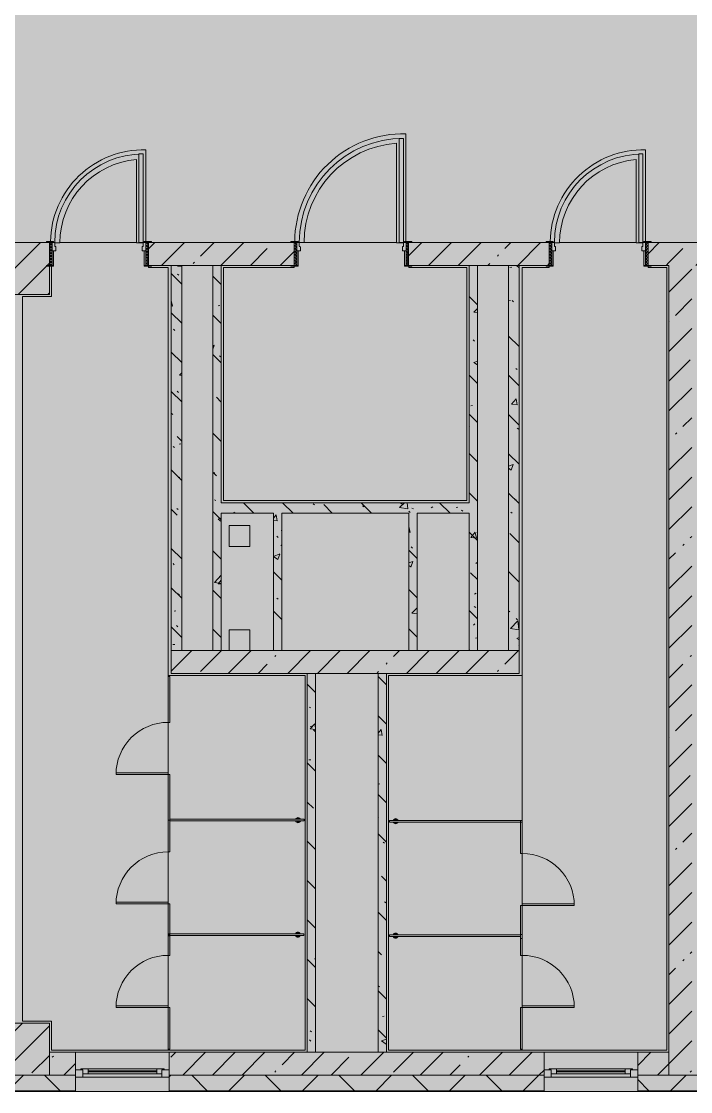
# Model space of a CAD drawing. Header units: millimetres. Extents: x 36059 to 234328, y -8553 to 29000.
# Drawn here: x 172958 to 179386, y -258 to 10024 of the extents above; entities that cross this region are included whole.
import ezdxf

# ---------------------------------------------------------------- set-up
doc = ezdxf.new("R2010")
doc.units = ezdxf.units.MM
doc.layers.add('A-DETL-GENF-2', color=7, linetype='Continuous', lineweight=9, true_color=0xc0c0c0, transparency=0.4)
for name, color, linetype, lineweight, true_color in [('A-DOOR-1', 7, 'Continuous', 5, 0xaaaaaa), ('A-DOOR-2', 7, 'Continuous', 5, 0xe2e2e2), ('A-DOOR-3', 7, 'Continuous', 5, 0xb7b7b7), ('A-DOOR-4', 7, 'Continuous', 5, 0x737373), ('A-DOOR-FRAM-1', 7, 'Continuous', 5, 0xe2e2e2), ('A-DOOR-FRAM-2', 7, 'Continuous', 5, 0xaaaaaa), ('A-DOOR-FRAM-3', 7, 'Continuous', 5, 0xb7b7b7), ('A-FLOR-1', 7, 'Continuous', 5, 0xb7b7b7), ('A-GENM-1', 7, 'Continuous', 5, 0x737373), ('A-GENM-3', 7, 'Continuous', 5, 0xe2ddcd), ('A-GLAZ-3', 7, 'Continuous', 5, 0x737373), ('A-WALL-4', 7, 'Continuous', 5, 0x737373), ('A-WALL-5', 7, 'Continuous', 9, 0x737373), ('I-WALL-3', 7, 'Continuous', 5, 0x737373), ('I-WALL-5', 7, 'Continuous', 5, 0x787878), ('S-COLS-4', 7, 'Continuous', 5, 0x737373)]:
    doc.layers.add(name, color=color, linetype=linetype, lineweight=lineweight, true_color=true_color)
for name, color, linetype, lineweight in [('A-WALL', 7, 'Continuous', 9), ('A-WALL-3', 7, 'Continuous', 5), ('I-WALL-4', 7, 'Continuous', 5), ('S-COLS-3', 7, 'Continuous', 5)]:
    doc.layers.add(name, color=color, linetype=linetype, lineweight=lineweight)
pattern_1 = [(45, (107317.9, 0), (-285.1231, 285.1231), []), (45, (107603, 0), (-285.1231, 285.1231), [504.031, -100.806, 16.764, -84.042])]
pattern_2 = [(135, (107317.9, 0), (-377.1708, -377.1708), [533.4, -88.9, 17.78, -88.9]), (135, (107317.9, 376.94), (-377.1708, -377.1708), []), (50, (107317.9, 0), (637.6445, -55.7866), [66.675, -733.425]), (355, (107317.9, 0), (-123.3494, 668.699), [53.34, -586.74]), (100.451, (107371, -4.65), (514.299, 612.908), [56.665, -623.315]), (46.184, (107317.9, 177.8), (948.7764, -147.15), [100.012, -1100.137]), (96.636, (107397, 165.5), (830.909, 865.997), [84.998, -934.973]), (351.184, (107317.9, 177.8), (830.918, 865.988), [80.01, -880.11]), (21, (107406.8, 133.35), (530.6506, -357.9283), [66.675, -733.425]), (326, (107406.8, 133.35), (216.308, 644.6585), [53.34, -586.74]), (71.451, (107451, 103.5), (746.9596, 286.7243), [56.665, -623.315]), (37.5, (107317.9, 0), (10.8105, 295.9426), [16.764, -562.864, 16.764, -578.866, -588.962]), (37.5, (107317.9, 0), (10.8105, 295.9426), [-1175.258, 16.764, -572.198]), (7.5, (107317.9, 0), (233.8692, 350.6318), [16.764, -322.834, 16.764, -549.529, -224.472]), (7.5, (107317.9, 0), (233.8692, 350.6318), [-905.891, 16.764, -207.708]), (327.5, (107119.64, 0), (474.5678, -20.0513), [16.764, -205.486, 16.764, -676.656, -920.115]), (327.5, (107119.64, 0), (474.5678, -20.0513), [-915.67, 16.764, -903.351]), (317.5, (107030.74, 0), (518.4522, 88.9934), [16.764, -272.161, 16.764, -443.738, -653.415]), (317.5, (107030.74, 0), (518.4522, 88.9934), [-749.427, 16.764, -636.651])]

# ---------------------------------------------------------------- blocks, each defined once
blk = doc.blocks.new('BSC_Колонна _Прямоугольная - 500х500-V68-3_10_2_птичка')
at = {"layer": 'S-COLS-3'}
h = blk.add_hatch(dxfattribs=at)
h.set_pattern_fill('FP_96', color=256, style=0, pattern_type=2)
h.set_pattern_definition([(45, (-65660, -150), (-285.1231, 285.1231), []), (45, (-65374.88, -150), (-285.1231, 285.1231), [504.031, -100.806, 16.764, -84.042])])
h.paths.add_polyline_path([(-250, -250), (250, -250), (250, 250), (-250, 250)])
at = {"layer": 'S-COLS-4'}
for p, q in [((250, 250), (-250, 250)), ((-250, 250), (-250, -250)), ((250, -250), (250, 250)), ((-250, -250), (250, -250))]:
    blk.add_line(p, q, dxfattribs=at)
blk = doc.blocks.new('BSC_Колонна _Прямоугольная - 500х500-V71-3_10_2_птичка')
at = {"layer": 'S-COLS-3'}
h = blk.add_hatch(dxfattribs=at)
h.set_pattern_fill('FP_99', color=256, style=0, pattern_type=2)
h.set_pattern_definition([(45, (-65660, -7650), (-285.1231, 285.1231), []), (45, (-65374.88, -7650), (-285.1231, 285.1231), [504.031, -100.806, 16.764, -84.042])])
h.paths.add_polyline_path([(-250, -250), (250, -250), (250, 22), (220, 22), (220, 30), (250, 30), (250, 250), (-250, 250), (-250, 30)])
at = {"layer": 'S-COLS-4'}
for p, q in [((220, 250), (-250, 250)), ((-250, 250), (-250, -250)), ((250, -250), (250, 22)), ((-250, -250), (250, -250))]:
    blk.add_line(p, q, dxfattribs=at)
blk = doc.blocks.new('120_Окно_СКБ_1Ст - 120_Окно_СКБ_1Ст 900х2500_h_-V86-3_10_2_птичка')
at = {"layer": 'A-GLAZ-3'}
for p, q in [((-450, -127), (-450, -57)), ((-450, -57), (-380, -57)), ((450, -57), (-450, -57)), ((-380, -57), (-380, -127)), ((380, -87), (-380, -87)), ((-380, -87), (-380, -127)), ((-330, -137), (-330, -87)), ((330, -137), (330, -87)), ((380, -127), (380, -57)), ((380, -57), (450, -57)), ((380, -127), (380, -87)), ((450, -57), (450, -127)), ((-380, -127), (-450, -127)), ((-450, -127), (-400, -127)), ((-380, -127), (-400, -127)), ((-400, -127), (-400, -137)), ((-400, -137), (400, -137)), ((400, -137), (-400, -137)), ((-330, -107), (330, -107)), ((330, -117), (-330, -117)), ((450, -127), (380, -127)), ((400, -127), (380, -127)), ((400, -127), (450, -127)), ((400, -137), (400, -127))]:
    blk.add_line(p, q, dxfattribs=at)
blk = doc.blocks.new('110_Дверь_СКБ_1Ст_Внутренняя1 - Д-7_л__950x2100h_Туалет-21784696-3_10_2_птичка')
at = {"layer": 'A-DOOR-1'}
h = blk.add_hatch(dxfattribs=at)
h.set_pattern_fill('FP_127', color=256, style=0, pattern_type=2)
h.set_pattern_definition([(135, (1826.41, 174.685), (-14.14214, -14.14214), []), (225, (1826.41, 174.685), (14.14214, -14.14214), [])])
h.paths.add_polyline_path([(487, -110), (487, 110), (462, 110), (462, -110)])
at = {"layer": 'A-DOOR-2'}
h = blk.add_hatch(color=256, dxfattribs=at)
h.paths.add_polyline_path([(462, 30), (462, 110), (437, 110), (437, 70), (427, 70), (427, 30)])
h.paths.add_polyline_path([(-403, 30), (-403, 70), (-413, 70), (-413, 110), (-438, 110), (-438, 30)])
at = {"layer": 'A-DOOR-FRAM-1'}
for points in [[(397, 110), (437, 110), (437, 960), (397, 960), (397, 539)], [(-423, 110), (-423, 118), (-493, 118), (-493, 110)], [(517, 110), (517, 118), (447, 118), (447, 110)], [(-423, -110), (-423, 30), (-438, 30), (-438, -110)], [(462, -110), (462, 30), (447, 30), (447, -110)], [(-423, -118), (-423, -110), (-493, -110), (-493, -118)], [(517, -118), (517, -110), (447, -110), (447, -118)]]:
    blk.add_hatch(color=256, dxfattribs=at).paths.add_polyline_path(points)
at = {"layer": 'A-DOOR-FRAM-2'}
h = blk.add_hatch(dxfattribs=at)
h.set_pattern_fill('FP_128', color=256, style=0, pattern_type=2)
h.set_pattern_definition([(45, (-296.384, 174.685), (-14.1421, 14.1421), []), (135, (-296.384, 174.685), (-14.1421, -14.1421), [])])
h.paths.add_polyline_path([(-438, -110), (-438, 110), (-463, 110), (-463, -110)])
at = {"layer": 'A-DOOR-3'}
for p, q in [((437, 960), (397, 960)), ((397, 960), (397, 110)), ((437, 110), (437, 960)), ((397, 110), (437, 110))]:
    blk.add_line(p, q, dxfattribs=at)
blk.add_arc((437, 110), 850, 90, 180, dxfattribs=at)
at = {"layer": 'A-DOOR-FRAM-3'}
for p, q in [((-423, 118), (-493, 118)), ((-493, 118), (-493, 110)), ((-493, 110), (-423, 110)), ((-438, 110), (-463, 110)), ((-463, 110), (-463, -110)), ((-413, 110), (-438, 110)), ((-438, 110), (-438, 30)), ((-438, -110), (-438, 110)), ((-423, 110), (-438, 110)), ((-438, 110), (-438, 109)), ((-438, 109), (-423, 109)), ((-423, 110), (-423, 118)), ((-423, 109), (-423, 110)), ((-413, 70), (-413, 110)), ((437, 110), (437, 70)), ((462, 110), (437, 110)), ((517, 118), (447, 118)), ((447, 118), (447, 110)), ((462, 110), (447, 110)), ((447, 110), (447, 109)), ((447, 110), (517, 110)), ((447, 109), (462, 109)), ((462, 30), (462, 110)), ((487, 110), (462, 110)), ((462, 110), (462, -110)), ((462, 109), (462, 110)), ((487, -110), (487, 110)), ((517, 110), (517, 118)), ((-438, 30), (-403, 30)), ((-423, 30), (-438, 30)), ((-438, 30), (-438, -110)), ((-423, -110), (-423, 30)), ((-403, 70), (-413, 70)), ((-403, 30), (-403, 70)), ((437, 70), (427, 70)), ((427, 70), (427, 30)), ((427, 30), (462, 30)), ((462, 30), (447, 30)), ((447, 30), (447, -110)), ((462, -110), (462, 30)), ((-423, -110), (-493, -110)), ((-493, -110), (-493, -118)), ((-493, -118), (-423, -118)), ((-463, -110), (-438, -110)), ((-438, -110), (-423, -110)), ((-423, -118), (-423, -110)), ((447, -110), (462, -110)), ((517, -110), (447, -110)), ((447, -110), (447, -118)), ((447, -118), (517, -118)), ((462, -110), (487, -110)), ((517, -118), (517, -110))]:
    blk.add_line(p, q, dxfattribs=at)
blk = doc.blocks.new('110_Дверь_СКБ_1Ст_Внутренняя1 - Д-4 1100x2100h_су мгн-V96-3_10_2_птичка')
at = {"layer": 'A-DOOR-1'}
h = blk.add_hatch(dxfattribs=at)
h.set_pattern_fill('FP_129', color=256, style=0, pattern_type=2)
h.set_pattern_definition([(135, (1751.41, 174.685), (-14.14214, -14.14214), []), (225, (1751.41, 174.685), (14.14214, -14.14214), [])])
h.paths.add_polyline_path([(562, -110), (562, 110), (537, 110), (537, -110)])
at = {"layer": 'A-DOOR-2'}
h = blk.add_hatch(color=256, dxfattribs=at)
h.paths.add_polyline_path([(502, 30), (537, 30), (537, 110), (512, 110), (512, 70), (502, 70)])
h.paths.add_polyline_path([(-513, 30), (-478, 30), (-480, 70), (-488, 75), (-488, 110), (-513, 110), (-513, 90)])
at = {"layer": 'A-DOOR-FRAM-1'}
for points in [[(472, 110), (512, 110), (512, 1110), (472, 1110)], [(-546, 110), (-498, 110), (-498, 118), (-568, 118), (-568, 110)], [(592, 110), (592, 118), (522, 118), (522, 110)], [(-498, -110), (-498, 30), (-513, 30), (-513, -110)], [(537, -110), (537, 30), (522, 30), (522, -110)], [(-498, -118), (-498, -110), (-568, -110), (-568, -118)], [(592, -118), (592, -110), (522, -110), (522, -118)]]:
    blk.add_hatch(color=256, dxfattribs=at).paths.add_polyline_path(points)
at = {"layer": 'A-DOOR-FRAM-2'}
h = blk.add_hatch(dxfattribs=at)
h.set_pattern_fill('FP_130', color=256, style=0, pattern_type=2)
h.set_pattern_definition([(45, (-371.384, 174.685), (-14.1421, 14.1421), []), (135, (-371.384, 174.685), (-14.1421, -14.1421), [])])
h.paths.add_polyline_path([(-513, -110), (-513, 110), (-538, 105), (-538, -110)])
at = {"layer": 'A-DOOR-3'}
for p, q in [((472, 1110), (472, 110)), ((512, 1110), (472, 1110)), ((512, 110), (512, 1110)), ((472, 110), (512, 110))]:
    blk.add_line(p, q, dxfattribs=at)
blk.add_arc((512, 110), 1000, 90, 180, dxfattribs=at)
at = {"layer": 'A-DOOR-FRAM-3'}
for p, q in [((-498, 118), (-568, 118)), ((-568, 118), (-568, 110)), ((-568, 110), (-498, 110)), ((-513, 110), (-538, 110)), ((-538, 105), (-538, -110)), ((-488, 110), (-513, 110)), ((-513, 110), (-513, 30)), ((-513, -110), (-513, 110)), ((-498, 110), (-513, 110)), ((-513, 110), (-513, 109)), ((-513, 109), (-498, 109)), ((-498, 110), (-498, 118)), ((-498, 109), (-498, 110)), ((-488, 75), (-488, 110)), ((512, 110), (512, 70)), ((537, 110), (512, 110)), ((592, 118), (522, 118)), ((522, 118), (522, 110)), ((537, 110), (522, 110)), ((522, 110), (522, 109)), ((522, 110), (592, 110)), ((522, 109), (537, 109)), ((537, 30), (537, 110)), ((562, 110), (537, 110)), ((537, 110), (537, -110)), ((537, 109), (537, 110)), ((562, -110), (562, 110)), ((592, 110), (592, 118)), ((-513, 30), (-478, 30)), ((-498, 30), (-513, 30)), ((-513, 30), (-513, -110)), ((-498, -110), (-498, 30)), ((-480, 70), (-488, 70)), ((-478, 30), (-478, 69)), ((512, 70), (502, 70)), ((502, 70), (502, 30)), ((502, 30), (537, 30)), ((537, 30), (522, 30)), ((522, 30), (522, -110)), ((537, -110), (537, 30)), ((-498, -110), (-568, -110)), ((-568, -110), (-568, -118)), ((-568, -118), (-498, -118)), ((-538, -110), (-513, -110)), ((-513, -110), (-498, -110)), ((-498, -118), (-498, -110)), ((522, -110), (537, -110)), ((592, -110), (522, -110)), ((522, -110), (522, -118)), ((522, -118), (592, -118)), ((537, -110), (562, -110)), ((592, -118), (592, -110))]:
    blk.add_line(p, q, dxfattribs=at)
blk = doc.blocks.new('131_Сантехническая перегородка_Дверь_ поз_4 - СД-1-V203-3_10_2_птичка')
at = {"layer": 'A-GENM-3'}
for points in [[(-190, 8), (-190, -8), (250, -8), (250, 8), (-81, 8)], [(750, -8), (1190, -8), (1190, 8), (750, 8)]]:
    blk.add_hatch(color=256, dxfattribs=at).paths.add_polyline_path(points)
at = {"layer": 'A-DOOR-4'}
for p, q in [((266, 508), (250, 508)), ((250, 8), (250, 508)), ((266, 8), (266, 508)), ((266, 8), (250, 8))]:
    blk.add_line(p, q, dxfattribs=at)
blk.add_arc((250, 8), 500, 360, 90, dxfattribs=at)
at = {"layer": 'A-GENM-1'}
for p, q in [((250, 8), (-190, 8)), ((-190, 8), (-190, -8)), ((250, -8), (250, 8)), ((1190, 8), (750, 8)), ((750, 8), (750, -8)), ((1190, -8), (1190, 8)), ((-190, -8), (250, -8)), ((750, -8), (1190, -8))]:
    blk.add_line(p, q, dxfattribs=at)
blk = doc.blocks.new('131_Сантехническая перегородка_Дверь - СД-1-V204-3_10_2_птичка')
at = {"layer": 'A-GENM-3'}
for points in [[(0, -8), (317, -8), (317, 8), (0, 8)], [(817, 8), (817, -8), (1135, -8), (1135, 8)]]:
    blk.add_hatch(color=256, dxfattribs=at).paths.add_polyline_path(points)
at = {"layer": 'A-DOOR-4'}
for p, q in [((333, -8), (317, -8)), ((317, -8), (317, -508)), ((333, -8), (333, -508)), ((333, -508), (317, -508))]:
    blk.add_line(p, q, dxfattribs=at)
blk.add_arc((317, -8), 500, 270, 0, dxfattribs=at)
at = {"layer": 'A-GENM-1'}
for p, q in [((317, 8), (0, 8)), ((0, 8), (0, -8)), ((317, -8), (317, 8)), ((1135, 8), (817, 8)), ((817, 8), (817, -8)), ((1135, -8), (1135, 8)), ((0, -8), (317, -8)), ((817, -8), (1135, -8))]:
    blk.add_line(p, q, dxfattribs=at)
blk = doc.blocks.new('131_Сантехническая перегородка_Дверь - СД-1-V205-3_10_2_птичка')
at = {"layer": 'A-GENM-3'}
for points in [[(0, -8), (305, -8), (305, 8), (0, 8)], [(805, -8), (1110, -8), (1110, 8), (805, 8)]]:
    blk.add_hatch(color=256, dxfattribs=at).paths.add_polyline_path(points)
at = {"layer": 'A-DOOR-4'}
for p, q in [((321, 508), (305, 508)), ((305, 8), (305, 508)), ((321, 8), (321, 508)), ((321, 8), (305, 8))]:
    blk.add_line(p, q, dxfattribs=at)
blk.add_arc((305, 8), 500, 360, 90, dxfattribs=at)
at = {"layer": 'A-GENM-1'}
for p, q in [((305, 8), (0, 8)), ((0, 8), (0, -8)), ((305, -8), (305, 8)), ((1110, 8), (805, 8)), ((805, 8), (805, -8)), ((1110, -8), (1110, 8)), ((0, -8), (305, -8)), ((805, -8), (1110, -8))]:
    blk.add_line(p, q, dxfattribs=at)
blk = doc.blocks.new('131_Сантехническая перегородка_Дверь_сдвиг_ - СД-1-V206-3_10_2_птичка')
at = {"layer": 'A-GENM-3'}
for points in [[(0, -8), (400, -8), (400, 8), (0, 8)], [(900, -8), (1100, -8), (1100, 8), (900, 8)]]:
    blk.add_hatch(color=256, dxfattribs=at).paths.add_polyline_path(points)
at = {"layer": 'A-DOOR-4'}
for p, q in [((416, 508), (400, 508)), ((400, 8), (400, 508)), ((416, 8), (416, 508)), ((416, 8), (400, 8))]:
    blk.add_line(p, q, dxfattribs=at)
blk.add_arc((400, 8), 500, 360, 90, dxfattribs=at)
at = {"layer": 'A-GENM-1'}
for p, q in [((400, 8), (0, 8)), ((0, 8), (0, -8)), ((400, -8), (400, 8)), ((1100, 8), (900, 8)), ((900, 8), (900, -8)), ((1100, -8), (1100, 8)), ((0, -8), (400, -8)), ((900, -8), (1100, -8))]:
    blk.add_line(p, q, dxfattribs=at)
blk = doc.blocks.new('131_Сантехническая перегородка_Дверь_сдвиг_ - СД-1-V207-3_10_2_птичка')
at = {"layer": 'A-GENM-3'}
for points in [[(0, -8), (400, -8), (400, 8), (0, 8)], [(900, 8), (900, -8), (1100, -8), (1100, 8)]]:
    blk.add_hatch(color=256, dxfattribs=at).paths.add_polyline_path(points)
at = {"layer": 'A-DOOR-4'}
for p, q in [((416, -8), (400, -8)), ((400, -8), (400, -508)), ((416, -8), (416, -508)), ((416, -508), (400, -508))]:
    blk.add_line(p, q, dxfattribs=at)
blk.add_arc((400, -8), 500, 270, 0, dxfattribs=at)
at = {"layer": 'A-GENM-1'}
for p, q in [((400, 8), (0, 8)), ((0, 8), (0, -8)), ((400, -8), (400, 8)), ((1100, 8), (900, 8)), ((900, 8), (900, -8)), ((1100, -8), (1100, 8)), ((0, -8), (400, -8)), ((900, -8), (1100, -8))]:
    blk.add_line(p, q, dxfattribs=at)
blk = doc.blocks.new('131_Сантехническая перегородка - СП-4-V208-3_10_2_птичка')
at = {"layer": 'A-GENM-3'}
blk.add_hatch(color=256, dxfattribs=at).paths.add_polyline_path([(1330, -8), (1330, 8), (55, 8), (55, -8), (799, -8)])
at = {"layer": 'A-GENM-1'}
for p, q in [((1330, 8), (55, 8)), ((55, 8), (55, -8)), ((1330, -8), (1330, 8)), ((55, -8), (1330, -8))]:
    blk.add_line(p, q, dxfattribs=at)
at = {"layer": 'A-GENM-1', "flags": 128}
for points in [[(127, 8), (126, 9), (126, 9), (126, 9), (125, 10), (125, 10), (124, 11), (124, 11), (123, 12), (123, 12), (123, 12), (122, 13), (122, 13), (121, 13), (120, 14), (120, 14), (119, 14), (119, 14), (118, 14), (118, 15), (117, 15), (116, 15), (116, 15), (115, 15), (115, 15), (114, 15), (113, 15), (113, 15), (112, 15), (112, 15), (111, 15), (110, 15), (110, 15), (109, 14), (109, 14), (108, 14), (108, 14), (107, 13), (107, 13), (106, 13), (106, 13), (105, 12), (105, 12), (104, 11), (104, 11), (103, 11), (103, 10), (102, 10), (102, 9), (102, 9), (101, 8), (101, 8)], [(101, -8), (101, -9), (102, -9), (102, -9), (103, -10), (103, -10), (103, -11), (104, -11), (104, -12), (105, -12), (105, -12), (106, -13), (106, -13), (107, -13), (107, -14), (108, -14), (108, -14), (109, -14), (110, -14), (110, -15), (111, -15), (111, -15), (112, -15), (113, -15), (113, -15), (114, -15), (114, -15), (115, -15), (116, -15), (116, -15), (117, -15), (117, -15), (118, -15), (118, -14), (119, -14), (120, -14), (120, -14), (121, -13), (121, -13), (122, -13), (122, -13), (123, -12), (123, -12), (124, -11), (124, -11), (125, -11), (125, -10), (125, -10), (126, -9), (126, -9), (126, -8), (127, -8)]]:
    blk.add_lwpolyline(points, dxfattribs=at)
at = {"layer": 'A-GENM-1'}
for radius, start, end in [(24.6, 19.9113, 160.0887), (17.6, 45, 135), (17.6, 45, 135), (15.1, 45, 135), (24.6, 199.9113, 340.0887), (17.6, 225, 315), (17.6, 225, 315), (15.1, 225, 315)]:
    blk.add_arc((114, 0), radius, start, end, dxfattribs=at)
blk = doc.blocks.new('131_Сантехническая перегородка - СП-4-V209-3_10_2_птичка')
at = {"layer": 'A-GENM-3'}
blk.add_hatch(color=256, dxfattribs=at).paths.add_polyline_path([(1330, -8), (1330, 8), (71, 8), (71, -8), (815, -8)])
at = {"layer": 'A-GENM-1'}
for p, q in [((1330, 8), (71, 8)), ((71, 8), (71, -8)), ((1330, -8), (1330, 8)), ((71, -8), (1330, -8))]:
    blk.add_line(p, q, dxfattribs=at)
at = {"layer": 'A-GENM-1', "flags": 128}
for points in [[(143, 8), (142, 9), (142, 9), (142, 9), (141, 10), (141, 10), (141, 11), (140, 11), (140, 12), (139, 12), (139, 12), (138, 13), (138, 13), (137, 13), (137, 14), (136, 14), (135, 14), (135, 14), (134, 14), (134, 15), (133, 15), (133, 15), (132, 15), (131, 15), (131, 15), (130, 15), (130, 15), (129, 15), (128, 15), (128, 15), (127, 15), (127, 15), (126, 15), (125, 14), (125, 14), (124, 14), (124, 14), (123, 13), (123, 13), (122, 13), (122, 13), (121, 12), (121, 12), (120, 11), (120, 11), (119, 11), (119, 10), (119, 10), (118, 9), (118, 9), (117, 8), (117, 8)], [(117, -8), (118, -9), (118, -9), (118, -9), (119, -10), (119, -10), (120, -11), (120, -11), (120, -12), (121, -12), (121, -12), (122, -13), (122, -13), (123, -13), (123, -14), (124, -14), (125, -14), (125, -14), (126, -14), (126, -15), (127, -15), (127, -15), (128, -15), (129, -15), (129, -15), (130, -15), (130, -15), (131, -15), (132, -15), (132, -15), (133, -15), (133, -15), (134, -15), (135, -14), (135, -14), (136, -14), (136, -14), (137, -13), (137, -13), (138, -13), (138, -13), (139, -12), (139, -12), (140, -11), (140, -11), (141, -11), (141, -10), (142, -10), (142, -9), (142, -9), (143, -8), (143, -8)]]:
    blk.add_lwpolyline(points, dxfattribs=at)
at = {"layer": 'A-GENM-1'}
for radius, start, end in [(24.6, 19.9113, 160.0887), (17.6, 45, 135), (17.6, 45, 135), (15.1, 45, 135), (24.6, 199.9113, 340.0887), (17.6, 225, 315), (17.6, 225, 315), (15.1, 225, 315)]:
    blk.add_arc((130, 0), radius, start, end, dxfattribs=at)
blk = doc.blocks.new('131_Сантехническая перегородка - СП-4-V210-3_10_2_птичка')
at = {"layer": 'A-GENM-3'}
blk.add_hatch(color=256, dxfattribs=at).paths.add_polyline_path([(1330, 8), (40, 8), (40, -8), (1330, -8)])
at = {"layer": 'A-GENM-1'}
for p, q in [((1330, 8), (40, 8)), ((40, 8), (40, -8)), ((1330, -8), (1330, 8)), ((40, -8), (1330, -8))]:
    blk.add_line(p, q, dxfattribs=at)
at = {"layer": 'A-GENM-1', "flags": 128}
for points in [[(111, 8), (111, 9), (111, 9), (110, 9), (110, 10), (110, 10), (109, 11), (109, 11), (108, 12), (108, 12), (107, 12), (107, 13), (106, 13), (106, 13), (105, 14), (105, 14), (104, 14), (103, 14), (103, 14), (102, 15), (102, 15), (101, 15), (101, 15), (100, 15), (99, 15), (99, 15), (98, 15), (98, 15), (97, 15), (96, 15), (96, 15), (95, 15), (95, 15), (94, 14), (93, 14), (93, 14), (92, 14), (92, 13), (91, 13), (91, 13), (90, 13), (90, 12), (89, 12), (89, 11), (88, 11), (88, 11), (87, 10), (87, 10), (87, 9), (86, 9), (86, 8), (86, 8)], [(86, -8), (86, -9), (86, -9), (87, -9), (87, -10), (88, -10), (88, -11), (89, -11), (89, -12), (89, -12), (90, -12), (90, -13), (91, -13), (91, -13), (92, -14), (93, -14), (93, -14), (94, -14), (94, -14), (95, -15), (95, -15), (96, -15), (97, -15), (97, -15), (98, -15), (98, -15), (99, -15), (100, -15), (100, -15), (101, -15), (101, -15), (102, -15), (103, -15), (103, -14), (104, -14), (104, -14), (105, -14), (105, -13), (106, -13), (106, -13), (107, -13), (107, -12), (108, -12), (108, -11), (109, -11), (109, -11), (110, -10), (110, -10), (110, -9), (111, -9), (111, -8), (111, -8)]]:
    blk.add_lwpolyline(points, dxfattribs=at)
at = {"layer": 'A-GENM-1'}
for radius, start, end in [(24.6, 19.9113, 160.0887), (17.6, 45, 135), (17.6, 45, 135), (15.1, 45, 135), (24.6, 199.9113, 340.0887), (17.6, 225, 315), (17.6, 225, 315), (15.1, 225, 315)]:
    blk.add_arc((99, 0), radius, start, end, dxfattribs=at)
blk = doc.blocks.new('131_Сантехническая перегородка - СП-4-V211-3_10_2_птичка')
at = {"layer": 'A-GENM-3'}
blk.add_hatch(color=256, dxfattribs=at).paths.add_polyline_path([(1330, 8), (26, 8), (26, -8), (1330, -8)])
at = {"layer": 'A-GENM-1'}
for p, q in [((1330, 8), (26, 8)), ((26, 8), (26, -8)), ((1330, -8), (1330, 8)), ((26, -8), (1330, -8))]:
    blk.add_line(p, q, dxfattribs=at)
at = {"layer": 'A-GENM-1', "flags": 128}
for points in [[(97, 8), (97, 9), (96, 9), (96, 9), (96, 10), (95, 10), (95, 11), (94, 11), (94, 12), (93, 12), (93, 12), (92, 13), (92, 13), (91, 13), (91, 14), (90, 14), (90, 14), (89, 14), (89, 14), (88, 15), (87, 15), (87, 15), (86, 15), (86, 15), (85, 15), (84, 15), (84, 15), (83, 15), (83, 15), (82, 15), (81, 15), (81, 15), (80, 15), (80, 14), (79, 14), (78, 14), (78, 14), (77, 13), (77, 13), (76, 13), (76, 13), (75, 12), (75, 12), (74, 11), (74, 11), (74, 11), (73, 10), (73, 10), (72, 9), (72, 9), (72, 8), (71, 8)], [(71, -8), (72, -9), (72, -9), (72, -9), (73, -10), (73, -10), (74, -11), (74, -11), (75, -12), (75, -12), (76, -12), (76, -13), (77, -13), (77, -13), (78, -14), (78, -14), (79, -14), (79, -14), (80, -14), (80, -15), (81, -15), (82, -15), (82, -15), (83, -15), (83, -15), (84, -15), (85, -15), (85, -15), (86, -15), (86, -15), (87, -15), (88, -15), (88, -15), (89, -14), (89, -14), (90, -14), (90, -14), (91, -13), (92, -13), (92, -13), (93, -13), (93, -12), (94, -12), (94, -11), (94, -11), (95, -11), (95, -10), (96, -10), (96, -9), (96, -9), (97, -8), (97, -8)]]:
    blk.add_lwpolyline(points, dxfattribs=at)
at = {"layer": 'A-GENM-1'}
for radius, start, end in [(24.6, 19.9113, 160.0887), (17.6, 45, 135), (17.6, 45, 135), (15.1, 45, 135), (24.6, 199.9113, 340.0887), (17.6, 225, 315), (17.6, 225, 315), (15.1, 225, 315)]:
    blk.add_arc((84, 0), radius, start, end, dxfattribs=at)

msp = doc.modelspace()

# ---------------------------------------------------------------- hatches: boundary and pattern name
at = {"layer": 'A-DETL-GENF-2'}
msp.add_hatch(color=256, dxfattribs=at).paths.add_polyline_path([(178169.8, -251.7), (183167.9, -251.7), (183167.9, 3288.3), (191887.9, 3288.3), (191887.9, 27348.3), (149227.9, 27348.3), (149227.9, 23888.3), (145628, 23888.3), (145628, -251.7), (177237.6, -251.7)])
at = {"layer": 'A-WALL-3'}
h = msp.add_hatch(dxfattribs=at)
h.set_pattern_fill('FP_109', color=256, style=0, pattern_type=2)
h.set_pattern_definition([(45, (107317.9, 0), (-353.5534, 353.5534), []), (135, (107317.9, 0), (-353.5534, -353.5534), [])])
h.paths.add_polyline_path([(177977.9, -250), (177977.9, -100), (174377.9, -100), (174377.9, -250), (177237.6, -250)])
h.paths.add_polyline_path([(183017.9, -250), (183017.9, -100), (178877.9, -100), (178877.9, -250), (182830.9, -250)])
h.paths.add_polyline_path([(165119, -250), (165127.9, -250), (165127.9, -100), (163945, -100), (163945, -250), (164186.8, -250)])
h.paths.add_polyline_path([(168727.9, -250), (168927.9, -250), (168927.9, -100), (168227.9, -100), (168227.9, -250)])
h.paths.add_polyline_path([(171027.9, -250), (171577.9, -250), (171577.9, -100), (171027.9, -100)])
h.paths.add_polyline_path([(173227.9, -250), (173477.9, -250), (173477.9, -100), (172477.9, -100), (172477.9, -250), (172727.9, -250)])
at = {"layer": 'I-WALL-4'}
h = msp.add_hatch(dxfattribs=at)
h.set_pattern_fill('FP_105', color=256, style=0, pattern_type=2)
h.set_pattern_definition(pattern_1)
h.paths.add_polyline_path([(178027.9, 7680), (178027.9, 7900), (176677.9, 7900), (176677.9, 7680), (177997.9, 7680)])
h.paths.add_polyline_path([(178977.9, 7680), (179177.9, 7680), (179177.9, 7900), (178977.9, 7900), (178977.9, 7750.3)])
h.paths.add_polyline_path([(174497.9, 7680), (175577.9, 7680), (175577.9, 7900), (174177.9, 7900), (174177.9, 7680), (174397.9, 7680)])
h = msp.add_hatch(dxfattribs=at)
h.set_pattern_fill('FP_105', color=256, style=0, pattern_type=2)
h.set_pattern_definition(pattern_1)
h.paths.add_polyline_path([(181077.9, 7680), (182797.9, 7680), (182797.9, 7900), (181022.9, 7900), (181022.9, 7680)])
h.paths.add_polyline_path([(179567.9, 7680), (179622.9, 7680), (179622.9, 7900), (179177.9, 7900), (179177.9, 7680), (179397.9, 7680)])
h = msp.add_hatch(dxfattribs=at)
h.set_pattern_fill('FP_105', color=256, style=0, pattern_type=2)
h.set_pattern_definition(pattern_1)
h.paths.add_polyline_path([(179177.9, 120), (179397.9, 120), (179397.9, 7680), (179177.9, 7680), (179177.9, 1965.8)])
h = msp.add_hatch(dxfattribs=at)
h.set_pattern_fill('FP_105', color=256, style=0, pattern_type=2)
h.set_pattern_definition(pattern_1)
h.paths.add_polyline_path([(175702.9, 3760), (177737.9, 3760), (177737.9, 3980), (174397.9, 3980), (174397.9, 3760), (175373.2, 3760)])
h = msp.add_hatch(dxfattribs=at)
h.set_pattern_fill('FP_105', color=256, style=0, pattern_type=2)
h.set_pattern_definition(pattern_1)
h.paths.add_polyline_path([(179102, -100), (179177.9, -100), (179177.9, 120), (178877.9, 120), (178877.9, -100)])
h.paths.add_polyline_path([(177977.9, -100), (177977.9, 120), (174377.9, 120), (174377.9, -100), (177237.6, -100)])
h.paths.add_polyline_path([(173477.9, -100), (173477.9, 120), (173227.9, 120), (173227.9, -100)])
h = msp.add_hatch(dxfattribs=at)
h.set_pattern_fill('FP_105', color=256, style=0, pattern_type=2)
h.set_pattern_definition(pattern_1)
h.paths.add_polyline_path([(183017.9, -100), (183017.9, 120), (179177.9, 120), (179177.9, -100), (182830.9, -100)])
at = {"layer": 'I-WALL-5'}
h = msp.add_hatch(dxfattribs=at)
h.set_pattern_fill('FP_115', color=256, style=0, pattern_type=2)
h.set_pattern_definition(pattern_2)
h.paths.add_polyline_path([(174497.9, 3980), (174497.9, 7680), (174397.9, 7680), (174397.9, 3980)])
h = msp.add_hatch(dxfattribs=at)
h.set_pattern_fill('FP_115', color=256, style=0, pattern_type=2)
h.set_pattern_definition(pattern_2)
h.paths.add_polyline_path([(174797.9, 3980), (174877.9, 3980), (174877.9, 7680), (174797.9, 7680), (174797.9, 4279.6)])
h = msp.add_hatch(dxfattribs=at)
h.set_pattern_fill('FP_115', color=256, style=0, pattern_type=2)
h.set_pattern_definition(pattern_2)
h.paths.add_polyline_path([(177337.9, 3980), (177337.9, 7680), (177257.9, 7680), (177257.9, 3980)])
h = msp.add_hatch(dxfattribs=at)
h.set_pattern_fill('FP_115', color=256, style=0, pattern_type=2)
h.set_pattern_definition(pattern_2)
h.paths.add_polyline_path([(177737.9, 3980), (177737.9, 7680), (177637.9, 7680), (177637.9, 3980)])
h = msp.add_hatch(dxfattribs=at)
h.set_pattern_fill('FP_115', color=256, style=0, pattern_type=2)
h.set_pattern_definition(pattern_2)
h.paths.add_polyline_path([(177257.9, 5300), (177257.9, 5400), (174877.9, 5400), (174877.9, 5300), (176757.9, 5300)])
h = msp.add_hatch(dxfattribs=at)
h.set_pattern_fill('FP_115', color=256, style=0, pattern_type=2)
h.set_pattern_definition(pattern_2)
h.paths.add_polyline_path([(175457.9, 3980), (175457.9, 5300), (175377.9, 5300), (175377.9, 3980)])
h = msp.add_hatch(dxfattribs=at)
h.set_pattern_fill('FP_115', color=256, style=0, pattern_type=2)
h.set_pattern_definition(pattern_2)
h.paths.add_polyline_path([(176757.9, 3980), (176757.9, 5300), (176677.9, 5300), (176677.9, 3980)])
h = msp.add_hatch(dxfattribs=at)
h.set_pattern_fill('FP_115', color=256, style=0, pattern_type=2)
h.set_pattern_definition(pattern_2)
h.paths.add_polyline_path([(175782.9, 120), (175782.9, 3760), (175702.9, 3760), (175702.9, 120)])
h = msp.add_hatch(dxfattribs=at)
h.set_pattern_fill('FP_115', color=256, style=0, pattern_type=2)
h.set_pattern_definition(pattern_2)
h.paths.add_polyline_path([(176383.8, 120), (176463.8, 120), (176463.8, 3760), (176383.8, 3760), (176383.8, 1965.8)])

# ---------------------------------------------------------------- linework, layer by layer
at = {"layer": 'A-FLOR-1'}
for p, q in [((176562.1, 8852.7), (176562.1, 7895.1)), ((176652.1, 7908), (176652.1, 8944.7)), ((174152.1, 7908), (174152.1, 8789.8)), ((178952.1, 7908), (178952.1, 8789.8)), ((174062.1, 8697), (174062.1, 7895.1)), ((178862.1, 8697), (178862.1, 7895.1)), ((173277.9, 7895.1), (173327.1, 7895.1)), ((173327.4, 7900), (174062.1, 7900)), ((174062.1, 7895.1), (174127.9, 7895.1)), ((175627.9, 7900), (175672.9, 7900)), ((176562.1, 7900), (175672.9, 7900)), ((176562.1, 7895.1), (176627.9, 7895.1)), ((178077.9, 7895.1), (178127.1, 7895.1)), ((178127.4, 7900), (178862.1, 7900)), ((178862.1, 7895.1), (178927.9, 7895.1)), ((173247.9, 7672), (173247.9, 7380)), ((174177.9, 7660), (174177.9, 7672)), ((174366.9, 7660), (174177.9, 7660)), ((174366.9, 7660), (174366.9, 3729)), ((175577.9, 7660), (174897.9, 7660)), ((174897.9, 7660), (174897.9, 5420)), ((175577.9, 7672), (175577.9, 7660)), ((176677.9, 7660), (176677.9, 7672)), ((177237.9, 7660), (176677.9, 7660)), ((177237.9, 5420), (177237.9, 7660)), ((178027.9, 7660), (177768.9, 7660)), ((177768.9, 2347.5), (177768.9, 7660)), ((178027.9, 7672), (178027.9, 7660)), ((178977.9, 7660), (178977.9, 7672)), ((179157.9, 7660), (178977.9, 7660)), ((179157.9, 140), (179157.9, 7660)), ((173247.9, 7380), (172967.9, 7380)), ((172967.9, 7380), (172967.9, 420)), ((174897.9, 5420), (177237.9, 5420)), ((174952.9, 4980), (174952.9, 5180)), ((174952.9, 5180), (175152.9, 5180)), ((175152.9, 5180), (175152.9, 4980)), ((175152.9, 4980), (174952.9, 4980)), ((174952.9, 3980), (174952.9, 4180)), ((174952.9, 4180), (175152.9, 4180)), ((175152.9, 4180), (175152.9, 3980)), ((175682.9, 3740), (174366.9, 3740)), ((175682.9, 140), (175682.9, 3740)), ((176482.9, 3740), (176482.9, 140)), ((177768.9, 3740), (176482.9, 3740)), ((174366.9, 2789), (174366.9, 3289)), ((174366.9, 1545.2), (174366.9, 2045.2)), ((177768.9, 2030.1), (177768.9, 1530.1)), ((174366.9, 551), (174366.9, 1051)), ((177768.9, 1051), (177768.9, 551)), ((172967.9, 420), (173247.9, 420)), ((173247.9, 420), (173247.9, 140)), ((173247.9, 140), (175682.9, 140)), ((174366.9, 140), (174366.9, 151)), ((176482.9, 140), (179157.9, 140)), ((177768.9, 151), (177768.9, 140))]:
    msp.add_line(p, q, dxfattribs=at)
for centre, radius, start, end in [((176627.9, 7900), 1045, 88.67391, 179.56055), ((176627.9, 7900), 955, 93.9518, 180), ((174132.1, 7895.1), 895, 88.71954, 179.17007), ((178932.1, 7895.1), 895, 88.71954, 179.17007), ((174132.1, 7895.1), 805, 94.98854, 180), ((178932.1, 7895.1), 805, 94.98854, 180)]:
    msp.add_arc(centre, radius, start, end, dxfattribs=at)
at = {"layer": 'A-WALL'}
for p, q in [((172477.9, -253), (173477.9, -253)), ((174377.9, -253), (177977.9, -253)), ((178877.9, -253), (183170.9, -253))]:
    msp.add_line(p, q, dxfattribs=at)
at = {"layer": 'A-WALL-3'}
msp.add_line((172477.9, -258), (183175.9, -258), dxfattribs=at)
at = {"layer": 'A-WALL-4'}
for p, q in [((173477.9, -258), (173477.9, -100)), ((174377.9, -100), (174377.9, -258)), ((177977.9, -258), (177977.9, -100)), ((178877.9, -100), (178877.9, -258))]:
    msp.add_line(p, q, dxfattribs=at)
at = {"layer": 'A-WALL-5'}
for p, q in [((174497.9, 7680), (174397.9, 7680)), ((174877.9, 7680), (174797.9, 7680)), ((177337.9, 7680), (177257.9, 7680)), ((177737.9, 7680), (177637.9, 7680)), ((174397.9, 3980), (174497.9, 3980)), ((174797.9, 3980), (174877.9, 3980)), ((175377.9, 3980), (175457.9, 3980)), ((176677.9, 3980), (176757.9, 3980)), ((177257.9, 3980), (177337.9, 3980)), ((177637.9, 3980), (177737.9, 3980)), ((175782.9, 3760), (175702.9, 3760)), ((176463.8, 3760), (176383.8, 3760)), ((175702.9, 120), (175782.9, 120)), ((176383.8, 120), (176463.8, 120)), ((173477.9, -100), (173227.9, -100)), ((177977.9, -100), (174377.9, -100)), ((178877.9, -100), (183017.9, -100)), ((172477.9, -250), (173477.9, -250)), ((174377.9, -250), (177977.9, -250)), ((178877.9, -250), (183167.9, -250))]:
    msp.add_line(p, q, dxfattribs=at)
at = {"layer": 'I-WALL-3'}
for p, q in [((175547.9, 7900), (174207.9, 7900)), ((177997.9, 7900), (176707.9, 7900)), ((179177.9, 7900), (179007.9, 7900)), ((179567.9, 7900), (179177.9, 7900)), ((174207.9, 7680), (174397.9, 7680)), ((174397.9, 7680), (174397.9, 3760)), ((174497.9, 3980), (174497.9, 7680)), ((174497.9, 7680), (174797.9, 7680)), ((174797.9, 7680), (174797.9, 3980)), ((174877.9, 5400), (174877.9, 7680)), ((174877.9, 7680), (175547.9, 7680)), ((176707.9, 7680), (177257.9, 7680)), ((177257.9, 7680), (177257.9, 5400)), ((177337.9, 3980), (177337.9, 7680)), ((177337.9, 7680), (177637.9, 7680)), ((177637.9, 7680), (177637.9, 3980)), ((177737.9, 3760), (177737.9, 7680)), ((177737.9, 7680), (177997.9, 7680)), ((179007.9, 7680), (179177.9, 7680)), ((179177.9, -100), (179177.9, 7680)), ((177257.9, 5400), (174877.9, 5400)), ((174877.9, 3980), (174877.9, 5300)), ((174877.9, 5300), (175377.9, 5300)), ((175377.9, 5300), (175377.9, 3980)), ((175457.9, 5300), (176677.9, 5300)), ((175457.9, 3980), (175457.9, 5300)), ((176677.9, 5300), (176677.9, 3980)), ((176757.9, 5300), (177257.9, 5300)), ((176757.9, 3980), (176757.9, 5300)), ((177257.9, 5300), (177257.9, 3980)), ((174797.9, 3980), (174497.9, 3980)), ((175377.9, 3980), (174877.9, 3980)), ((176677.9, 3980), (175457.9, 3980)), ((177257.9, 3980), (176757.9, 3980)), ((177637.9, 3980), (177337.9, 3980)), ((174397.9, 3760), (175702.9, 3760)), ((175702.9, 3760), (175702.9, 120)), ((175782.9, 3760), (176383.8, 3760)), ((175782.9, 120), (175782.9, 3760)), ((176383.8, 3760), (176383.8, 120)), ((176463.8, 3760), (177737.9, 3760)), ((176463.8, 120), (176463.8, 3760)), ((175702.9, 120), (173227.9, 120)), ((173477.9, -100), (173477.9, 120)), ((174377.9, 120), (174377.9, -100)), ((176383.8, 120), (175782.9, 120)), ((179177.9, 120), (176463.8, 120)), ((177977.9, -100), (177977.9, 120)), ((178877.9, 120), (178877.9, -100))]:
    msp.add_line(p, q, dxfattribs=at)

# ---------------------------------------------------------------- block references
at = {"layer": 'A-DOOR-3'}
for name, p in [('110_Дверь_СКБ_1Ст_Внутренняя1 - Д-4 1100x2100h_су мгн-V96-3_10_2_птичка', (176115.4, 7790)), ('110_Дверь_СКБ_1Ст_Внутренняя1 - Д-7_л__950x2100h_Туалет-21784696-3_10_2_птичка', (173690.4, 7790)), ('110_Дверь_СКБ_1Ст_Внутренняя1 - Д-7_л__950x2100h_Туалет-21784696-3_10_2_птичка', (178490.4, 7790))]:
    msp.add_blockref(name, p, dxfattribs=at)
at = {"layer": 'A-GENM-1'}
for name, p, rotation in [('131_Сантехническая перегородка_Дверь_ поз_4 - СД-1-V203-3_10_2_птичка', (174374.9, 2539), 89.99999999997657), ('131_Сантехническая перегородка - СП-4-V210-3_10_2_птичка', (175713.2, 2350), 180), ('131_Сантехническая перегородка_Дверь - СД-1-V205-3_10_2_птичка', (174374.9, 1240), 89.99999999997657), ('131_Сантехническая перегородка_Дверь - СД-1-V204-3_10_2_птичка', (177760.9, 1212.8), 90.00000000002345), ('131_Сантехническая перегородка_Дверь_сдвиг_ - СД-1-V206-3_10_2_птичка', (174374.9, 151), 89.99999999997657), ('131_Сантехническая перегородка - СП-4-V211-3_10_2_птичка', (175697.4, 1250), 180), ('131_Сантехническая перегородка_Дверь_сдвиг_ - СД-1-V207-3_10_2_птичка', (177760.9, 151), 90.00000000002345)]:
    msp.add_blockref(name, p, dxfattribs=dict(at, rotation=rotation))
for name, p in [('131_Сантехническая перегородка - СП-4-V208-3_10_2_птичка', (176438.7, 2340)), ('131_Сантехническая перегородка - СП-4-V209-3_10_2_птичка', (176422.6, 1240))]:
    msp.add_blockref(name, p, dxfattribs=at)
at = {"layer": 'A-GLAZ-3', "rotation": 180}
for p in [(173927.9, -175), (178427.9, -175)]:
    msp.add_blockref('120_Окно_СКБ_1Ст - 120_Окно_СКБ_1Ст 900х2500_h_-V86-3_10_2_птичка', p, dxfattribs=at)
at = {"layer": 'S-COLS-4'}
for name, p in [('BSC_Колонна _Прямоугольная - 500х500-V71-3_10_2_птичка', (172977.9, 7650)), ('BSC_Колонна _Прямоугольная - 500х500-V68-3_10_2_птичка', (172977.9, 150))]:
    msp.add_blockref(name, p, dxfattribs=at)

doc.saveas('drawing.dxf')
